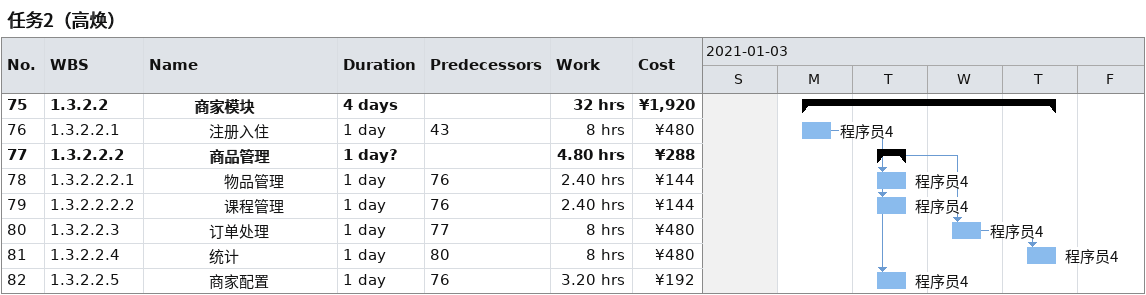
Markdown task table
任务2（高焕）

| ID | WBS | Task | Duration | Start | Finish | Predecessors | Resources | Work (h) | Cost (¥) |
|---|---|---|---|---|---|---|---|---|---|
| 75 | 1.3.2.2 | **商家模块** | 4d | 2021-01-04 | 2021-01-07 |  |  | 32 | 1920 |
| 76 | 1.3.2.2.1 | 注册入住 | 1d | 2021-01-04 | 2021-01-04 | 43 | 程序员4 | 8 | 480 |
| 77 | 1.3.2.2.2 | **商品管理** | 1d? | 2021-01-05 | 2021-01-05 |  |  | 4.80 | 288 |
| 78 | 1.3.2.2.2.1 | 物品管理 | 1d | 2021-01-05 | 2021-01-05 | 76 | 程序员4 | 2.40 | 144 |
| 79 | 1.3.2.2.2.2 | 课程管理 | 1d | 2021-01-05 | 2021-01-05 | 76 | 程序员4 | 2.40 | 144 |
| 80 | 1.3.2.2.3 | 订单处理 | 1d | 2021-01-06 | 2021-01-06 | 77 | 程序员4 | 8 | 480 |
| 81 | 1.3.2.2.4 | 统计 | 1d | 2021-01-07 | 2021-01-07 | 80 | 程序员4 | 8 | 480 |
| 82 | 1.3.2.2.5 | 商家配置 | 1d | 2021-01-05 | 2021-01-05 | 76 | 程序员4 | 3.20 | 192 |
